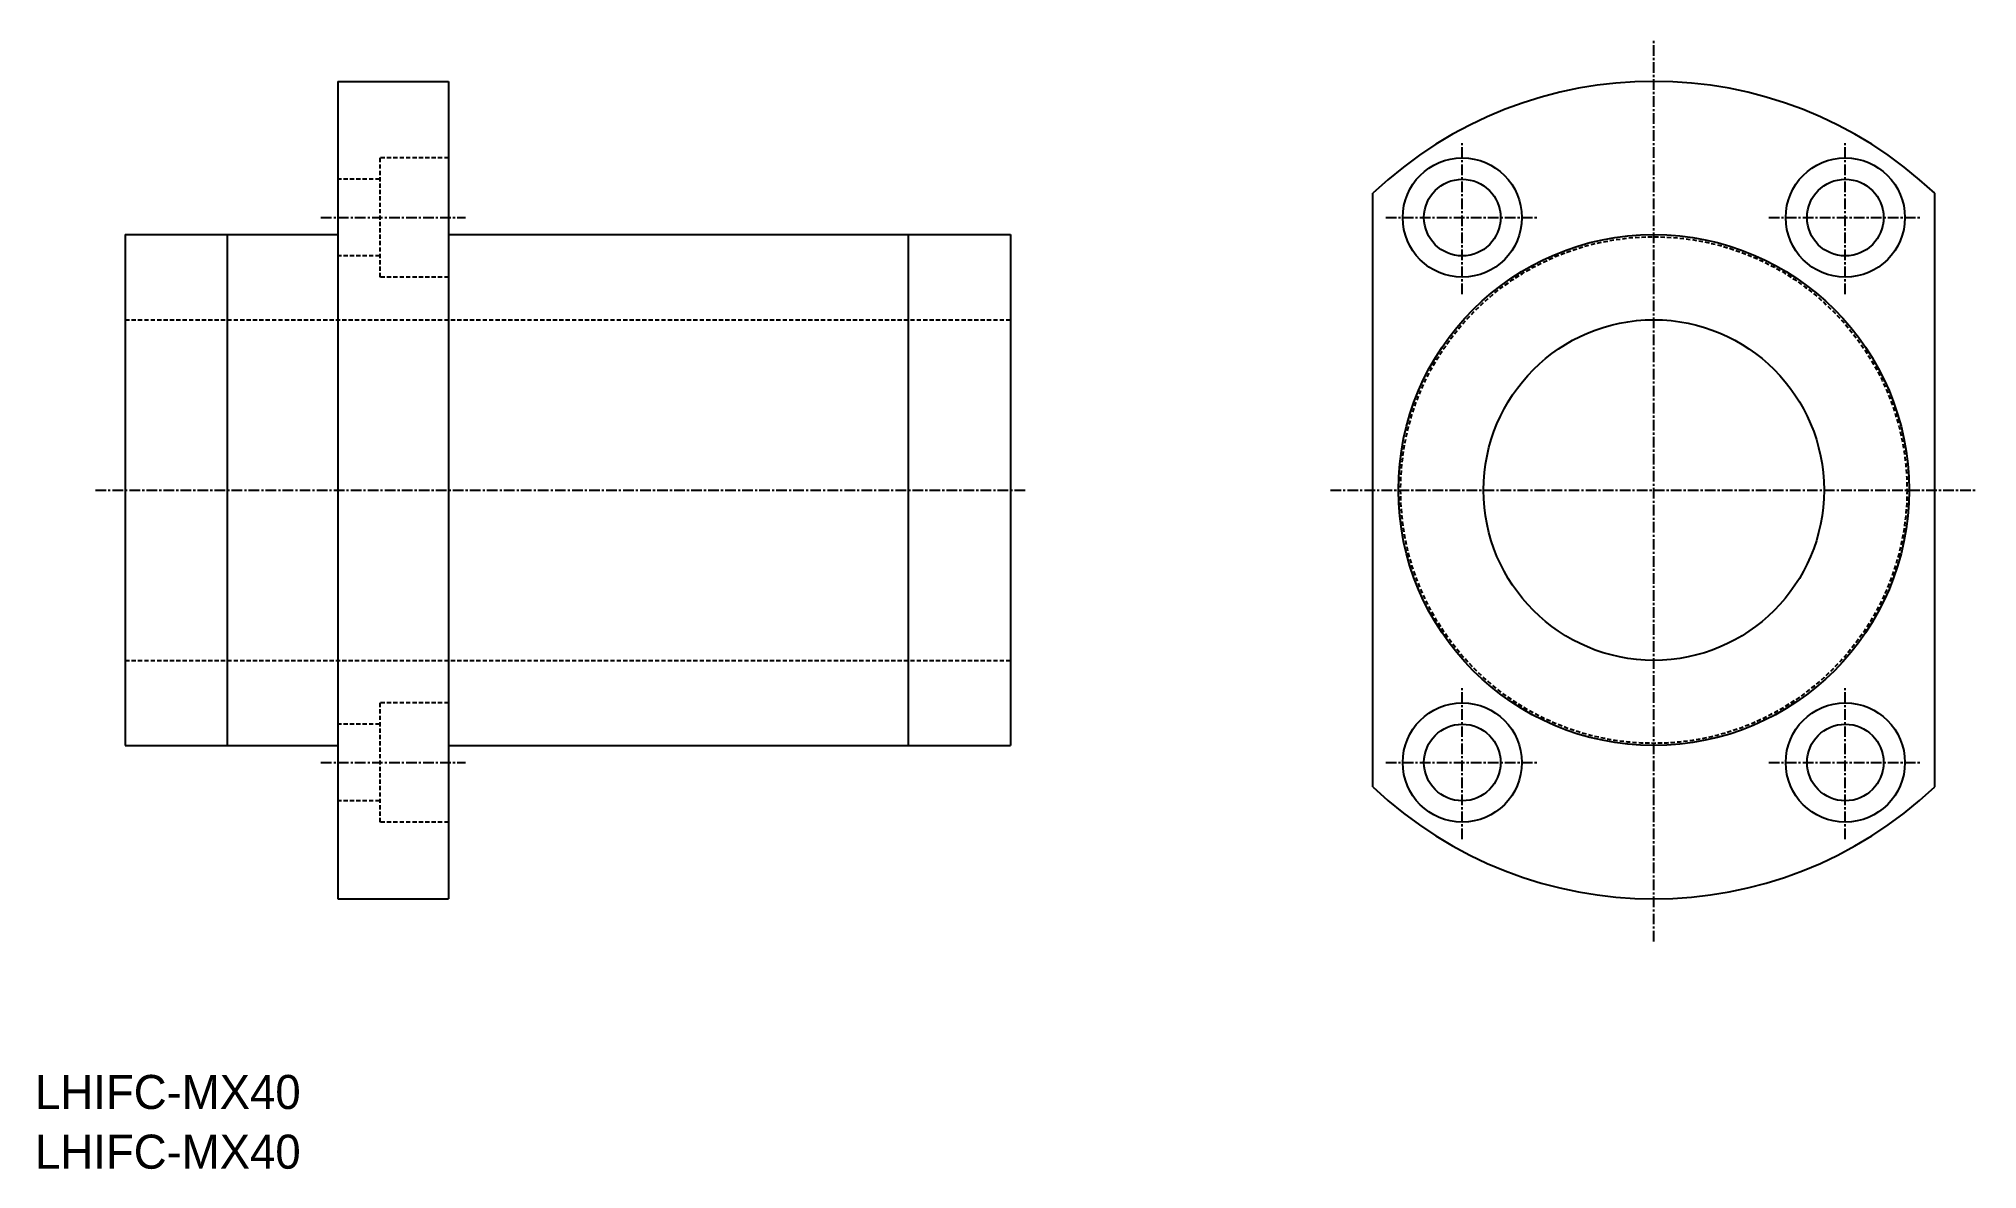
# Model space of a CAD drawing. Extents: x 352 to 580, y -269 to -136.
import ezdxf

# ---------------------------------------------------------------- set-up
doc = ezdxf.new("R2010")
doc.units = 0
doc.linetypes.add('CENTER', pattern=[2, 1.25, -0.25, 0.25, -0.25])
doc.linetypes.add('DASHED', pattern=[0.75, 0.5, -0.25])
doc.layers.get('0').update_dxf_attribs({"linetype": 'CONTINUOUS'})
doc.layers.add('CENTER', color=1, linetype='CENTER')

msp = doc.modelspace()

# ---------------------------------------------------------------- linework, layer by layer
at = {"color": 7, "linetype": 'CONTINUOUS'}
for p, q in [((387.29, -140.83), (400.29, -140.83)), ((387.29, -140.83), (387.29, -236.83)), ((400.29, -140.83), (400.29, -236.83)), ((508.89, -223.69), (508.89, -153.98)), ((574.89, -223.69), (574.89, -153.98)), ((362.29, -158.83), (387.29, -158.83)), ((362.29, -158.83), (362.29, -218.83)), ((374.29, -158.83), (374.29, -218.83)), ((400.29, -158.83), (466.29, -158.83)), ((454.29, -158.83), (454.29, -218.83)), ((466.29, -158.83), (466.29, -218.83)), ((362.29, -218.83), (387.29, -218.83)), ((400.29, -218.83), (466.29, -218.83)), ((387.29, -236.83), (400.29, -236.83))]:
    msp.add_line(p, q, dxfattribs=at)
at = {"color": 3, "linetype": 'DASHED'}
for p, q in [((392.19, -149.83), (392.19, -163.83)), ((400.29, -149.83), (392.19, -149.83)), ((392.19, -152.33), (387.29, -152.33)), ((392.19, -161.33), (387.29, -161.33)), ((400.29, -163.83), (392.19, -163.83)), ((362.29, -168.83), (466.29, -168.83)), ((362.29, -208.83), (466.29, -208.83)), ((392.19, -213.83), (392.19, -227.83)), ((400.29, -213.83), (392.19, -213.83)), ((392.19, -216.33), (387.29, -216.33)), ((392.19, -225.33), (387.29, -225.33)), ((400.29, -227.83), (392.19, -227.83))]:
    msp.add_line(p, q, dxfattribs=at)
at = {"color": 7, "linetype": 'CONTINUOUS'}
for centre, radius in [((519.39, -156.83), 7), ((564.39, -156.83), 7), ((519.39, -156.83), 4.5), ((564.39, -156.83), 4.5), ((541.89, -188.83), 30), ((541.89, -188.83), 20), ((519.39, -220.83), 7), ((564.39, -220.83), 7), ((519.39, -220.83), 4.5), ((564.39, -220.83), 4.5)]:
    msp.add_circle(centre, radius, dxfattribs=at)
at = {"color": 3, "linetype": 'DASHED'}
msp.add_circle((541.89, -188.83), 29.75, dxfattribs=at)
at = {"color": 7, "linetype": 'CONTINUOUS'}
for start, end in [(46.5675, 133.4325), (226.5675, 313.4325)]:
    msp.add_arc((541.89, -188.83), 48, start, end, dxfattribs=at)
at = {"layer": 'CENTER', "color": 1, "linetype": 'CENTER'}
for p, q in [((541.89, -241.83), (541.89, -135.83)), ((519.39, -165.83), (519.39, -147.83)), ((564.39, -165.83), (564.39, -147.83)), ((385.29, -156.83), (402.29, -156.83)), ((510.39, -156.83), (528.39, -156.83)), ((555.39, -156.83), (573.39, -156.83)), ((358.79, -188.83), (468.29, -188.83)), ((503.89, -188.83), (579.89, -188.83)), ((519.39, -229.83), (519.39, -211.83)), ((564.39, -229.83), (564.39, -211.83)), ((385.29, -220.83), (402.29, -220.83)), ((510.39, -220.83), (528.39, -220.83)), ((555.39, -220.83), (573.39, -220.83))]:
    msp.add_line(p, q, dxfattribs=at)

# ---------------------------------------------------------------- texts
at = {"color": 7, "linetype": 'CONTINUOUS'}
for p in [(351.7, -261.52), (351.7, -268.53)]:
    msp.add_text('LHIFC-MX40', height=4, dxfattribs=at).set_placement(p)

doc.saveas('drawing.dxf')
